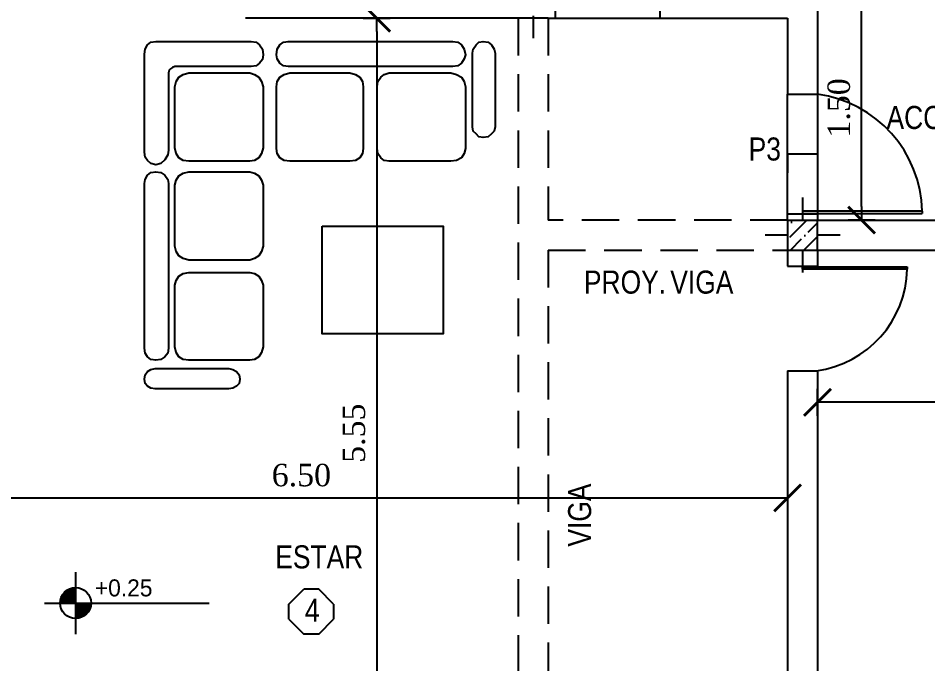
# Model space of a CAD drawing. Header units: millimetres. Extents: x 221 to 543, y -43 to 148.
# Drawn here: x 283.3 to 289.38, y 88.26 to 92.57 of the extents above; entities that cross this region are included whole.
import ezdxf
from ezdxf.enums import TextEntityAlignment as Align

# ---------------------------------------------------------------- set-up
doc = ezdxf.new("R2010")
doc.units = ezdxf.units.MM
doc.linetypes.add('DASHED2', pattern=[0.375, 0.25, -0.125])
doc.layers.add('10-SOLADOS', color=15, linetype='Continuous')
doc.layers.add('7', color=7, linetype='Continuous')
doc.styles.add('COTAS', font='ROMANS', dxfattribs={"width": 0.7})
doc.styles.add('gardel', font='ARIALN.TTF')
doc.styles.add('PROV', font='times.ttf')
doc.dimstyles.new('COTA-S-S-2-50', dxfattribs={"dimscale": 1.5, "dimtxt": 0.1, "dimasz": 0.06, "dimexe": 0, "dimexo": 0, "dimgap": 0.08, "dimtad": 1, "dimzin": 4, "dimdsep": 46, "dimtxsty": 'COTAS', "dimblk1": 'M2_COTA', "dimblk2": 'M2_COTA', "dimsah": 1, "dimcen": 0.1, "dimse1": 1, "dimse2": 1, "dimclrd": 2, "dimclre": 256, "dimclrt": 6, "dimadec": 0, "dimazin": 0, "dimtfac": 1, "dimtix": 1, "dimtmove": 2, "dimatfit": 3, "dimldrblk": 'M2_COTA', "dimfxl": 1, "dimtolj": 1, "dimtzin": 4, "dimarcsym": 0})

# ---------------------------------------------------------------- blocks, each defined once
blk = doc.blocks.new('M2_COTA')
for p, q in [((0, 1), (0, -1)), ((-1, 0), (0, 0))]:
    blk.add_line(p, q)
at = {"const_width": 0.2}
blk.add_lwpolyline([(-1, -1), (1, 1)], dxfattribs=at)
blk = doc.blocks.new('*D63')
at = {"color": 252, "lineweight": -2, "ltscale": 0.05, "transparency": 16777216}
blk.add_line((291.5065, 90.0045), (288.7365, 90.0045), dxfattribs=at)
at = {"layer": 'Defpoints', "color": 0, "ltscale": 0.05, "transparency": 16777216}
for p in [(288.6465, 91.0228), (291.5965, 91.0228), (288.6465, 90.0045)]:
    blk.add_point(p, dxfattribs=at)
at = {"color": 252, "lineweight": -2, "ltscale": 0.05, "transparency": 16777216, "xscale": 0.09, "yscale": 0.09, "zscale": 0.09, "rotation": 180}
blk.add_blockref('M2_COTA', (288.6465, 90.0045), dxfattribs=at)
at = {"color": 252, "lineweight": -2, "ltscale": 0.05, "transparency": 16777216, "xscale": 0.09, "yscale": 0.09, "zscale": 0.09}
blk.add_blockref('M2_COTA', (291.5965, 90.0045), dxfattribs=at)
at = {"color": 0, "ltscale": 0.05, "transparency": 16777216, "insert": (290.1215, 90.156), "char_height": 0.15, "attachment_point": 5, "style": 'PROV'}
blk.add_mtext('\\A1;2.95', dxfattribs=at)
blk = doc.blocks.new('*D67')
at = {"color": 252, "lineweight": -2, "ltscale": 0.05, "transparency": 16777216}
blk.add_line((288.9417, 91.3128), (288.9417, 92.6328), dxfattribs=at)
at = {"layer": 'Defpoints', "color": 0, "ltscale": 0.05, "transparency": 16777216}
for p in [(288.4465, 92.7228), (288.9417, 92.7228), (288.6465, 91.2228)]:
    blk.add_point(p, dxfattribs=at)
at = {"color": 252, "lineweight": -2, "ltscale": 0.05, "transparency": 16777216, "xscale": 0.09, "yscale": 0.09, "zscale": 0.09}
for p, rotation in [((288.9417, 92.7228), 90), ((288.9417, 91.2228), 270)]:
    blk.add_blockref('M2_COTA', p, dxfattribs=dict(at, rotation=rotation))
at = {"color": 0, "ltscale": 0.05, "transparency": 16777216, "insert": (288.7902, 91.9728), "char_height": 0.15, "attachment_point": 5, "rotation": 90, "style": 'PROV'}
blk.add_mtext('\\A1;1.50', dxfattribs=at)
blk = doc.blocks.new('*D111')
at = {"color": 252, "lineweight": -2, "ltscale": 0.05, "transparency": 16777216}
blk.add_line((285.6998, 92.4828), (285.6998, 87.1128), dxfattribs=at)
at = {"layer": 'Defpoints', "color": 0, "ltscale": 0.05, "transparency": 16777216}
for p in [(286.6465, 92.5728), (285.6998, 87.0228), (286.6465, 87.0228)]:
    blk.add_point(p, dxfattribs=at)
at = {"color": 252, "lineweight": -2, "ltscale": 0.05, "transparency": 16777216, "xscale": 0.09, "yscale": 0.09, "zscale": 0.09}
for p, rotation in [((285.6998, 92.5728), 90), ((285.6998, 87.0228), 270)]:
    blk.add_blockref('M2_COTA', p, dxfattribs=dict(at, rotation=rotation))
at = {"color": 0, "ltscale": 0.05, "transparency": 16777216, "insert": (285.5483, 89.7978), "char_height": 0.15, "attachment_point": 5, "rotation": 90, "style": 'PROV'}
blk.add_mtext('\\A1;5.55', dxfattribs=at)
blk = doc.blocks.new('*D112')
at = {"color": 252, "lineweight": -2, "ltscale": 0.05, "transparency": 16777216}
blk.add_line((282.0365, 89.3651), (288.3565, 89.3651), dxfattribs=at)
at = {"layer": 'Defpoints', "color": 0, "ltscale": 0.05, "transparency": 16777216}
for p in [(288.4465, 90.2155), (288.4465, 89.3651), (281.9465, 88.8523)]:
    blk.add_point(p, dxfattribs=at)
at = {"color": 252, "lineweight": -2, "ltscale": 0.05, "transparency": 16777216, "xscale": 0.09, "yscale": 0.09, "zscale": 0.09, "rotation": 180}
blk.add_blockref('M2_COTA', (281.9465, 89.3651), dxfattribs=at)
at = {"color": 252, "lineweight": -2, "ltscale": 0.05, "transparency": 16777216, "xscale": 0.09, "yscale": 0.09, "zscale": 0.09}
blk.add_blockref('M2_COTA', (288.4465, 89.3651), dxfattribs=at)
at = {"color": 0, "ltscale": 0.05, "transparency": 16777216, "insert": (285.1965, 89.5166), "char_height": 0.15, "attachment_point": 5, "style": 'PROV'}
blk.add_mtext('\\A1;6.50', dxfattribs=at)

msp = doc.modelspace()

# ---------------------------------------------------------------- hatches: boundary and pattern name
h = msp.add_hatch()
h.set_pattern_fill('ANSI36', color=252, scale=0.02, style=0)
h.set_pattern_definition([(45, (-3.15, -35.62532), (0.03367596, 0.123478522), [0.15875, -0.03175, 0, -0.03175])])
h.paths.add_polyline_path([(288.6465, 91.2228), (288.4465, 91.2228), (288.4465, 91.0228), (288.6465, 91.0228)])

# ---------------------------------------------------------------- linework, layer by layer
at = {"color": 4}
for p, q in [((288.6465, 95.2228), (288.6465, 92.0642)), ((286.8936, 92.7228), (286.8936, 92.5728)), ((287.5936, 92.7228), (287.5936, 92.5728)), ((286.8465, 92.5728), (284.8236, 92.5728)), ((286.8465, 92.5728), (286.8936, 92.5728)), ((287.5936, 92.5728), (288.4465, 92.5728)), ((288.4465, 92.5728), (288.4465, 92.0642)), ((288.4465, 92.0642), (288.6465, 92.0642)), ((288.4465, 91.2642), (288.6465, 91.2642)), ((288.4465, 91.2228), (288.4465, 91.2642)), ((288.6465, 91.2642), (288.6465, 91.2228)), ((288.6465, 91.2228), (289.4715, 91.2228)), ((288.4465, 91.0228), (288.4465, 90.9155)), ((288.6465, 91.0228), (289.4715, 91.0228)), ((288.6465, 91.0228), (288.6465, 90.9155)), ((288.4465, 90.9155), (288.6465, 90.9155)), ((288.4465, 90.2155), (288.6465, 90.2155)), ((288.4465, 90.2155), (288.4465, 87.0228)), ((288.6465, 90.2155), (288.6465, 87.0228))]:
    msp.add_line(p, q, dxfattribs=at)
at = {"color": 252}
for p, q in [((285.3164, 92.5728), (285.3164, 92.5693)), ((286.8701, 92.5728), (287.5936, 92.5728)), ((288.4465, 91.2642), (288.4465, 92.0642)), ((288.6465, 92.0642), (288.6465, 91.2642))]:
    msp.add_line(p, q, dxfattribs=at)
at = {"color": 251, "linetype": 'DASHED2'}
for p, q in [((286.6465, 92.5728), (286.6465, 87.0228)), ((286.8465, 92.5728), (286.8465, 91.2228)), ((288.4465, 91.2228), (286.8465, 91.2228)), ((286.8465, 91.0228), (288.4465, 91.0228)), ((286.8465, 91.0228), (286.8465, 87.0228))]:
    msp.add_line(p, q, dxfattribs=at)
at = {"color": 251}
for p, q in [((286.7465, 92.589), (286.7465, 92.4388)), ((288.5465, 91.373), (288.5465, 91.2228)), ((288.4465, 91.1228), (288.2963, 91.1228)), ((288.7974, 91.1228), (288.6472, 91.1228)), ((288.5465, 91.0228), (288.5465, 90.8726)), ((283.6868, 88.8694), (283.6868, 88.4554)), ((283.4798, 88.6624), (284.5801, 88.6624))]:
    msp.add_line(p, q, dxfattribs=at)
at = {"color": 2}
for p, q in [((288.6465, 91.7891), (288.6465, 91.6642)), ((288.6465, 91.6642), (288.4465, 91.6642)), ((288.4465, 91.6642), (288.4465, 91.5393)), ((285.1121, 88.6554), (285.2121, 88.7554)), ((285.3121, 88.7554), (285.2121, 88.7554)), ((285.4121, 88.6554), (285.3121, 88.7554)), ((285.1121, 88.5554), (285.1121, 88.6554)), ((285.4121, 88.6554), (285.4121, 88.5554)), ((285.1121, 88.5554), (285.2121, 88.4554)), ((285.3121, 88.4554), (285.4121, 88.5554)), ((285.3121, 88.4554), (285.2121, 88.4554))]:
    msp.add_line(p, q, dxfattribs=at)
for p, q in [((289.3467, 91.2818), (288.5467, 91.2818)), ((288.5467, 91.2818), (288.5467, 91.2668)), ((289.3467, 91.2818), (289.3467, 91.2668)), ((288.4465, 91.2228), (288.6465, 91.2228)), ((288.4465, 91.2228), (288.4465, 91.0228)), ((288.5467, 91.2668), (289.3467, 91.2668)), ((288.6465, 91.0228), (288.6465, 91.2228)), ((288.4465, 91.0228), (288.6465, 91.0228)), ((288.5464, 90.9094), (289.2464, 90.9094)), ((288.5464, 90.8944), (288.5465, 90.9094)), ((289.2464, 90.9094), (289.2464, 90.8944)), ((289.2464, 90.8944), (288.5464, 90.8944))]:
    msp.add_line(p, q)
msp.add_lwpolyline([(285.3358, 91.1832), (286.1437, 91.1832), (286.1437, 90.4618), (285.3358, 90.4618)], close=True)
at = {"color": 251, "const_width": 0.1035}
for points in [[(283.6868, 88.7141, 0.414214), (283.635, 88.6624, 1)], [(283.6868, 88.6106, 0.414214), (283.7385, 88.6624, 1)]]:
    msp.add_lwpolyline(points, format="xyb", dxfattribs=at)
at = {"color": 251}
msp.add_circle((283.6868, 88.6624), 0.1035, dxfattribs=at)
at = {"color": 252}
for centre, radius, start, end in [((288.5393, 91.2638), 0.8076, 1.27768, 82.37414), ((288.5465, 90.9094), 0.7001, 277.64567, 358.7723)]:
    msp.add_arc(centre, radius, start, end, dxfattribs=at)
at = {"layer": '7', "linetype": 'Continuous'}
for points in [[(284.2234, 92.4175), (284.8605, 92.4175), (284.8933, 92.4128), (284.9167, 92.394), (284.9355, 92.3659), (284.9402, 92.3284), (284.9402, 92.3284), (284.9355, 92.2956), (284.9167, 92.2722), (284.8933, 92.2535), (284.8605, 92.2488), (284.3499, 92.2488), (284.3358, 92.2441), (284.3218, 92.2347), (284.3124, 92.2254), (284.3077, 92.2066), (284.3077, 91.6913), (284.303, 91.6585), (284.2843, 91.6257), (284.2562, 91.6023), (284.2234, 91.5929), (284.2234, 91.5929), (284.1906, 91.6023), (284.1672, 91.621), (284.1531, 91.6445), (284.1484, 91.6773), (284.1484, 92.3331), (284.1531, 92.3659), (284.1672, 92.394), (284.1906, 92.4128), (284.2234, 92.4175)], [(285.1088, 92.2488), (285.076, 92.2535), (285.0526, 92.2722), (285.0339, 92.3003), (285.0292, 92.3284), (285.0292, 92.3284), (285.0339, 92.3659), (285.0526, 92.394), (285.076, 92.4128), (285.1088, 92.4175), (286.2097, 92.4175), (286.2425, 92.4128), (286.266, 92.394), (286.2847, 92.3659), (286.2941, 92.3284), (286.2941, 92.3284), (286.2847, 92.3003), (286.266, 92.2722), (286.2425, 92.2535), (286.2097, 92.2488), (285.1088, 92.2488)], [(286.4112, 92.4175), (286.4112, 92.4175), (286.444, 92.4128), (286.4674, 92.394), (286.4861, 92.3659), (286.4908, 92.3378), (286.4908, 91.8459), (286.4861, 91.8178), (286.4674, 91.7991), (286.444, 91.7803), (286.4112, 91.7756), (286.4112, 91.7756), (286.3831, 91.7803), (286.3643, 91.7991), (286.3456, 91.8178), (286.3409, 91.8459), (286.3409, 92.3378), (286.3456, 92.3659), (286.3643, 92.394), (286.3831, 92.4128), (286.4112, 92.4175)], [(284.3499, 92.1129), (284.3593, 92.1504), (284.378, 92.1785), (284.4061, 92.1973), (284.4436, 92.2066), (284.8512, 92.2066), (284.884, 92.1973), (284.9121, 92.1785), (284.9308, 92.1504), (284.9402, 92.1129), (284.9402, 91.7054), (284.9308, 91.6679), (284.9121, 91.6398), (284.884, 91.621), (284.8512, 91.6164), (284.4436, 91.6164), (284.4061, 91.621), (284.378, 91.6398), (284.3593, 91.6679), (284.3499, 91.7054), (284.3499, 92.1129)], [(285.1182, 92.2066), (285.5211, 92.2066), (285.5586, 92.1973), (285.5867, 92.1785), (285.6054, 92.1504), (285.6101, 92.1129), (285.6101, 91.7007), (285.6054, 91.6679), (285.5867, 91.6398), (285.5586, 91.621), (285.5211, 91.6164), (285.1182, 91.6164), (285.0807, 91.621), (285.0526, 91.6398), (285.0339, 91.6679), (285.0292, 91.7007), (285.0292, 92.1129), (285.0339, 92.1504), (285.0526, 92.1785), (285.0807, 92.1973), (285.1182, 92.2066)], [(285.7834, 92.2066), (286.1957, 92.2066), (286.2332, 92.1973), (286.266, 92.1785), (286.2847, 92.1504), (286.2941, 92.1129), (286.2941, 91.7007), (286.2847, 91.6679), (286.266, 91.6398), (286.2332, 91.621), (286.1957, 91.6164), (285.7834, 91.6164), (285.7506, 91.621), (285.7272, 91.6398), (285.7085, 91.6679), (285.7038, 91.7007), (285.7038, 92.1129), (285.7085, 92.1504), (285.7272, 92.1785), (285.7506, 92.1973), (285.7834, 92.2066)], [(284.3077, 91.4664), (284.3077, 90.3655), (284.303, 90.3327), (284.2843, 90.3093), (284.2562, 90.2906), (284.2234, 90.2859), (284.2234, 90.2859), (284.1906, 90.2906), (284.1672, 90.3093), (284.1531, 90.3327), (284.1484, 90.3655), (284.1484, 91.4664), (284.1531, 91.4946), (284.1672, 91.5227), (284.1906, 91.5414), (284.2234, 91.5461), (284.2234, 91.5461), (284.2562, 91.5414), (284.2843, 91.5227), (284.303, 91.4946), (284.3077, 91.4664)], [(284.3499, 91.4571), (284.3593, 91.4899), (284.378, 91.518), (284.4061, 91.5367), (284.4436, 91.5461), (284.8512, 91.5461), (284.884, 91.5367), (284.9121, 91.518), (284.9308, 91.4899), (284.9402, 91.4571), (284.9402, 91.0495), (284.9308, 91.012), (284.9121, 90.9839), (284.884, 90.9652), (284.8512, 90.9558), (284.4436, 90.9558), (284.4061, 90.9652), (284.378, 90.9839), (284.3593, 91.012), (284.3499, 91.0495), (284.3499, 91.4571)], [(284.3499, 90.7872), (284.3593, 90.82), (284.378, 90.8481), (284.4061, 90.8668), (284.4436, 90.8715), (284.8512, 90.8715), (284.884, 90.8668), (284.9121, 90.8481), (284.9308, 90.82), (284.9402, 90.7872), (284.9402, 90.3749), (284.9308, 90.3374), (284.9121, 90.3093), (284.884, 90.2906), (284.8512, 90.2859), (284.4436, 90.2859), (284.4061, 90.2906), (284.378, 90.3093), (284.3593, 90.3374), (284.3499, 90.3749), (284.3499, 90.7872)], [(284.1484, 90.1594), (284.1531, 90.1875), (284.1672, 90.2109), (284.1906, 90.225), (284.2187, 90.2297), (284.7106, 90.2297), (284.7387, 90.225), (284.7621, 90.2109), (284.7809, 90.1875), (284.7856, 90.1594), (284.7856, 90.1594), (284.7809, 90.1313), (284.7621, 90.1126), (284.7387, 90.0985), (284.7106, 90.0938), (284.2187, 90.0938), (284.1906, 90.0985), (284.1672, 90.1126), (284.1531, 90.1313), (284.1484, 90.1594), (284.1484, 90.1594)]]:
    msp.add_lwpolyline(points, dxfattribs=at)

# ---------------------------------------------------------------- texts
at = {"attachment_point": 1}
for s, insert, char_height, width in [('{\\fStylus BT|b0|i0|c0|p34;+0.25}', (283.8156, 88.8207), 0.113891, 1.970329), ('{\\fSwis721 BdCnOul BT|b0|i0|c0|p82;4}', (285.2198, 88.692), 0.155015, 2.681777)]:
    msp.add_mtext(s, dxfattribs=dict(at, insert=insert, char_height=char_height, width=width))
at = {"layer": '10-SOLADOS', "color": 7, "ltscale": 0.1, "style": 'gardel'}
for tag, p in [('ACCESO', (289.4806, 91.9091)), ('P3', (288.2944, 91.6982)), ('PROY.', (287.3599, 90.8082)), ('VIGA', (287.8736, 90.8082)), ('ESTAR', (285.316, 88.9714))]:
    msp.add_attdef(tag, text='', height=0.1541, dxfattribs=at).set_placement(p, align=Align.MIDDLE)
msp.add_attdef('VIGA', text='', height=0.1541, rotation=90, dxfattribs=at).set_placement((287.0565, 89.2505), align=Align.MIDDLE)

# ---------------------------------------------------------------- dimensions: what is measured, and where the dimension line sits
at = {"ltscale": 0.05}
for base, p1, p2, picture, middle in [((288.9417, 92.7228), (288.6465, 91.2228), (288.4465, 92.7228), '*D67', (288.7902, 91.9728)), ((285.6998, 87.0228), (286.6465, 92.5728), (286.6465, 87.0228), '*D111', (285.5483, 89.7978))]:
    dim = msp.add_linear_dim(base=base, p1=p1, p2=p2, angle=90, dimstyle='COTA-S-S-2-50', override={"dimgap": 0.05, "dimpost": '<>', "dimtxsty": 'PROV', "dimclrd": 252, "dimclrt": 0}, dxfattribs=at)
    dim.commit()
    dim.dimension.update_dxf_attribs({"geometry": picture, "text_midpoint": middle})
for base, p1, p2, picture, middle in [((288.6465, 90.0045), (291.5965, 91.0228), (288.6465, 91.0228), '*D63', (290.1215, 90.156)), ((288.4465, 89.3651), (281.9465, 88.8523), (288.4465, 90.2155), '*D112', (285.1965, 89.5166))]:
    dim = msp.add_linear_dim(base=base, p1=p1, p2=p2, dimstyle='COTA-S-S-2-50', override={"dimgap": 0.05, "dimpost": '<>', "dimtxsty": 'PROV', "dimclrd": 252, "dimclrt": 0}, dxfattribs=at)
    dim.commit()
    dim.dimension.update_dxf_attribs({"geometry": picture, "text_midpoint": middle})

doc.saveas('drawing.dxf')
